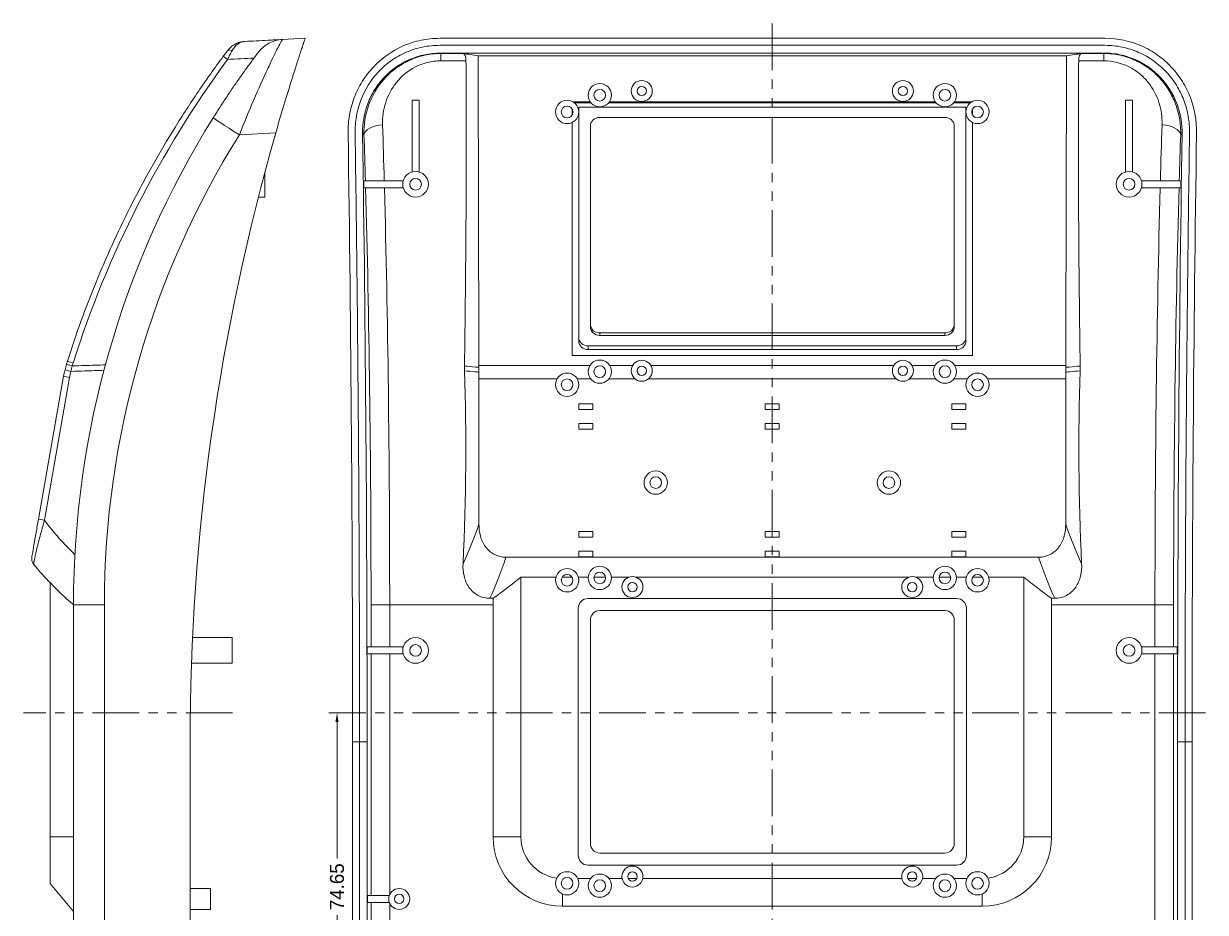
# Model space of a CAD drawing. Extents: x 51 to 693, y 99 to 478.
# Drawn here: x 50.6 to 304, y 284 to 474.6 of the extents above; entities that cross this region are included whole.
import ezdxf

# ---------------------------------------------------------------- set-up
doc = ezdxf.new("R2010")
doc.units = 0
doc.header["$MEASUREMENT"] = 0
doc.linetypes.add('PHANTOM', pattern=[2.5, 1.25, -0.25, 0.25, -0.25, 0.25, -0.25])
doc.layers.add('10', color=7, linetype='Continuous')
doc.layers.add('7', color=7, linetype='Continuous')
doc.dimstyles.get("Standard").update_dxf_attribs({"dimtxt": 0.18, "dimasz": 0.18, "dimexe": 0.18, "dimexo": 0.0625, "dimgap": 0.09, "dimtad": 0, "dimtih": 1, "dimtoh": 1, "dimdec": 4, "dimzin": 0, "dimdsep": 46, "dimtxsty": 'Standard', "dimcen": 0.09, "dimadec": 0, "dimazin": 0, "dimtfac": 1, "dimtdec": 4, "dimtofl": 0, "dimtmove": 0, "dimatfit": 3, "dimfxl": 0, "dimtolj": 1, "dimtzin": 0, "dimarcsym": 0})

# ---------------------------------------------------------------- blocks, each defined once
blk = doc.blocks.new('*D583')
at = {"color": 4, "linetype": 'Continuous', "lineweight": 9}
for p, q in [((116.14, 326.83), (117.93, 326.83)), ((117.83, 324.83), (117.83, 295.59)), ((117.83, 254.18), (117.83, 283.41)), ((139.06, 252.18), (117.73, 252.18))]:
    blk.add_line(p, q, dxfattribs=at)
for points in [[(117.49, 324.83), (118.16, 324.83), (117.83, 326.83)], [(117.49, 254.18), (118.16, 254.18), (117.83, 252.18)]]:
    blk.add_solid(points, dxfattribs=at)
at = {"layer": 'Defpoints', "color": 0, "linetype": 'Continuous', "lineweight": 9}
for p in [(116.04, 326.83), (117.83, 252.18), (139.16, 252.18)]:
    blk.add_point(p, dxfattribs=at)
at = {"color": 3, "linetype": 'Continuous', "lineweight": 9, "insert": (117.83, 289.5), "char_height": 3, "attachment_point": 5, "rotation": 90}
blk.add_mtext('\\A1;74.65', dxfattribs=at)

msp = doc.modelspace()

# ---------------------------------------------------------------- linework, layer by layer
at = {"layer": '10', "color": 7, "linetype": 'Continuous', "lineweight": 9}
for p, q in [((106.139, 471.225), (111.001, 471.48)), ((139.843, 471.48), (282.485, 471.48)), ((139.852, 469.98), (282.485, 469.98)), ((140.011, 468.316), (282.316, 468.316)), ((140.098, 468.229), (140.011, 468.316)), ((140.098, 468.229), (140.098, 466.64)), ((144.79, 468.229), (140.098, 468.229)), ((140.098, 466.64), (145.476, 466.64)), ((274.265, 467.757), (148.063, 467.757)), ((276.852, 466.64), (282.23, 466.64)), ((282.23, 468.229), (277.538, 468.229)), ((282.316, 468.316), (282.23, 468.229)), ((282.23, 466.64), (282.23, 468.229)), ((135.414, 458.224), (133.914, 458.224)), ((133.914, 442.825), (133.914, 458.224)), ((135.414, 442.825), (135.414, 458.224)), ((168.264, 455.086), (168.264, 456.273)), ((172.113, 457.85), (168.405, 457.85)), ((168.681, 457.666), (172.254, 457.666)), ((169.664, 456.748), (252.664, 456.748)), ((169.664, 455.68), (169.664, 456.748)), ((176.074, 457.666), (246.254, 457.666)), ((246.113, 457.85), (176.214, 457.85)), ((250.074, 457.666), (253.646, 457.666)), ((253.922, 457.85), (250.214, 457.85)), ((252.664, 456.748), (252.664, 455.68)), ((254.064, 456.273), (254.064, 455.086)), ((288.414, 458.224), (286.914, 458.224)), ((286.914, 442.825), (286.914, 458.224)), ((288.414, 442.825), (288.414, 458.224)), ((169.664, 406.525), (169.664, 455.68)), ((174.164, 454.501), (248.164, 454.501)), ((252.664, 455.68), (252.664, 406.525)), ((104.681, 451.176), (96.885, 450.768)), ((123.312, 451.061), (123.606, 450.768)), ((168.264, 403.469), (168.264, 453.435)), ((172.164, 409.561), (172.164, 452.703)), ((250.164, 452.703), (250.164, 409.561)), ((254.064, 453.435), (254.064, 403.469)), ((298.722, 450.768), (299.015, 451.061)), ((102.321, 442.645), (102.321, 440.18)), ((123.591, 439.43), (123.591, 440.93)), ((132.018, 440.93), (123.591, 440.93)), ((290.309, 440.93), (298.736, 440.93)), ((298.736, 440.93), (298.736, 439.43)), ((102.321, 440.18), (102.321, 437.43)), ((132.018, 439.43), (123.591, 439.43)), ((290.309, 439.43), (298.736, 439.43)), ((100.961, 437.43), (102.321, 437.43)), ((174.164, 408.333), (174.164, 407.764)), ((248.164, 408.333), (174.164, 408.333)), ((248.164, 407.764), (248.164, 408.333)), ((171.664, 405.517), (250.664, 405.517)), ((171.664, 405.517), (171.664, 404.728)), ((248.164, 407.764), (174.164, 407.764)), ((250.664, 405.517), (250.664, 404.728)), ((254.064, 403.469), (168.264, 403.469)), ((250.664, 404.728), (171.664, 404.728)), ((172.044, 401.306), (148.225, 401.306)), ((181.216, 401.306), (176.283, 401.306)), ((237.216, 401.306), (185.112, 401.306)), ((246.044, 401.306), (241.112, 401.306)), ((274.103, 401.306), (250.283, 401.306)), ((53.813, 368.349), (59.214, 398.981)), ((60.499, 398.755), (55.098, 368.122)), ((60.499, 398.755), (59.214, 398.981)), ((148.252, 398.46), (148.252, 367.235)), ((148.252, 398.46), (165.017, 398.46)), ((169.311, 398.46), (172.178, 398.46)), ((176.149, 398.46), (181.712, 398.46)), ((184.615, 398.46), (237.712, 398.46)), ((240.615, 398.46), (246.178, 398.46)), ((250.149, 398.46), (253.017, 398.46)), ((257.311, 398.46), (274.076, 398.46)), ((274.076, 367.235), (274.076, 398.46)), ((169.664, 393.08), (169.664, 391.88)), ((172.664, 393.08), (169.664, 393.08)), ((172.664, 393.08), (172.664, 391.88)), ((212.664, 393.08), (209.664, 393.08)), ((209.664, 393.08), (209.664, 391.88)), ((212.664, 393.08), (212.664, 391.88)), ((249.664, 393.08), (249.664, 391.88)), ((249.664, 393.08), (252.664, 393.08)), ((252.664, 393.08), (252.664, 391.88)), ((172.664, 391.88), (169.664, 391.88)), ((212.664, 391.88), (209.664, 391.88)), ((249.664, 391.88), (252.664, 391.88)), ((169.664, 388.88), (169.664, 387.68)), ((172.664, 388.88), (169.664, 388.88)), ((172.664, 387.68), (169.664, 387.68)), ((172.664, 388.88), (172.664, 387.68)), ((209.664, 388.88), (209.664, 387.68)), ((212.664, 388.88), (209.664, 388.88)), ((212.664, 387.68), (209.664, 387.68)), ((212.664, 388.88), (212.664, 387.68)), ((249.664, 388.88), (249.664, 387.68)), ((249.664, 388.88), (252.664, 388.88)), ((249.664, 387.68), (252.664, 387.68)), ((252.664, 388.88), (252.664, 387.68)), ((55.098, 368.122), (53.813, 368.349)), ((169.664, 365.68), (169.664, 364.48)), ((172.664, 365.68), (169.664, 365.68)), ((172.664, 365.68), (172.664, 364.48)), ((212.664, 365.68), (209.664, 365.68)), ((209.664, 365.68), (209.664, 364.48)), ((212.664, 365.68), (212.664, 364.48)), ((249.664, 365.68), (249.664, 364.48)), ((249.664, 365.68), (252.664, 365.68)), ((252.664, 365.68), (252.664, 364.48)), ((172.664, 364.48), (169.664, 364.48)), ((212.664, 364.48), (209.664, 364.48)), ((249.664, 364.48), (252.664, 364.48)), ((154.056, 360.181), (268.271, 360.181)), ((172.664, 361.48), (169.664, 361.48)), ((169.664, 361.48), (169.664, 360.28)), ((172.664, 360.28), (169.664, 360.28)), ((172.664, 361.48), (172.664, 360.28)), ((212.664, 361.48), (209.664, 361.48)), ((209.664, 361.48), (209.664, 360.28)), ((212.664, 360.28), (209.664, 360.28)), ((212.664, 361.48), (212.664, 360.28)), ((249.664, 361.48), (249.664, 360.28)), ((249.664, 361.48), (252.664, 361.48)), ((249.664, 360.28), (252.664, 360.28)), ((252.664, 361.48), (252.664, 360.28)), ((164.763, 355.928), (157.256, 355.928)), ((157.256, 355.928), (157.256, 300.18)), ((168.201, 355.928), (166.127, 355.928)), ((171.672, 355.928), (169.564, 355.928)), ((175.398, 355.928), (172.93, 355.928)), ((180.494, 355.928), (176.656, 355.928)), ((240.494, 355.928), (181.833, 355.928)), ((245.672, 355.928), (241.833, 355.928)), ((249.398, 355.928), (246.93, 355.928)), ((252.763, 355.928), (250.656, 355.928)), ((256.201, 355.928), (254.127, 355.928)), ((265.072, 355.928), (257.564, 355.928)), ((265.072, 300.18), (265.072, 355.928)), ((56.321, 354.704), (56.321, 300.18)), ((61.321, 349.975), (67.954, 349.975)), ((61.321, 281.649), (61.321, 349.975)), ((67.954, 349.975), (67.954, 281.649)), ((125.122, 349.975), (125.122, 340.93)), ((129.117, 349.975), (125.122, 349.975)), ((129.117, 349.975), (151.297, 349.975)), ((129.117, 340.93), (129.117, 349.975)), ((151.291, 351.364), (150.62, 351.364)), ((151.297, 349.975), (151.297, 300.18)), ((171.664, 351.33), (250.664, 351.33)), ((271.031, 349.975), (293.211, 349.975)), ((271.031, 300.18), (271.031, 349.975)), ((271.707, 351.364), (271.037, 351.364)), ((293.211, 349.975), (297.205, 349.975)), ((293.211, 349.975), (293.211, 340.93)), ((297.205, 340.93), (297.205, 349.975)), ((169.564, 296.23), (169.564, 349.23)), ((248.164, 348.73), (174.164, 348.73)), ((252.764, 349.23), (252.764, 296.23)), ((172.164, 346.73), (172.164, 298.73)), ((250.164, 298.73), (250.164, 346.73)), ((95.321, 342.93), (86.849, 342.93)), ((95.321, 342.93), (95.321, 340.18)), ((95.321, 340.18), (95.321, 337.43)), ((124.325, 339.43), (124.325, 340.93)), ((132.018, 340.93), (124.325, 340.93)), ((290.309, 340.93), (298.002, 340.93)), ((298.002, 340.93), (298.002, 339.43)), ((86.621, 337.43), (95.321, 337.43)), ((132.018, 339.43), (124.325, 339.43)), ((125.122, 339.43), (125.122, 287.63)), ((129.117, 287.814), (129.117, 339.43)), ((290.309, 339.43), (298.002, 339.43)), ((293.211, 339.43), (293.211, 281.649)), ((297.205, 281.649), (297.205, 339.43)), ((86.321, 320.554), (86.321, 209.49)), ((121.164, 320.554), (122.664, 320.554)), ((121.164, 320.554), (121.164, 209.49)), ((122.664, 320.554), (122.664, 209.49)), ((122.665, 320.554), (124.273, 320.554)), ((124.273, 209.585), (124.273, 320.554)), ((298.055, 320.554), (299.663, 320.554)), ((298.055, 320.554), (298.055, 209.585)), ((299.664, 320.554), (301.164, 320.554)), ((299.664, 209.49), (299.664, 320.554)), ((301.164, 209.49), (301.164, 320.554)), ((56.321, 300.18), (61.321, 300.18)), ((56.321, 290.18), (56.321, 300.18)), ((157.256, 300.18), (151.297, 300.18)), ((271.031, 300.18), (265.072, 300.18)), ((174.164, 296.73), (248.164, 296.73)), ((250.664, 294.13), (171.664, 294.13)), ((61.321, 284.221), (56.321, 290.18)), ((90.721, 289.13), (86.321, 289.13)), ((90.721, 289.13), (90.721, 286.88)), ((169.436, 291.272), (172.196, 291.272)), ((176.132, 291.272), (178.951, 291.272)), ((180.251, 291.272), (182.077, 291.272)), ((183.376, 291.272), (238.951, 291.272)), ((240.251, 291.272), (242.077, 291.272)), ((243.376, 291.272), (246.196, 291.272)), ((250.132, 291.272), (252.891, 291.272)), ((90.721, 286.88), (90.721, 284.63)), ((124.377, 286.13), (124.377, 287.63)), ((129.042, 287.63), (124.377, 287.63)), ((166.164, 285.313), (166.164, 287.938)), ((256.164, 287.938), (256.164, 285.313)), ((86.321, 284.63), (90.721, 284.63)), ((129.042, 286.13), (124.377, 286.13)), ((125.122, 286.13), (125.122, 281.649)), ((129.117, 281.649), (129.117, 285.946)), ((166.164, 285.313), (256.164, 285.313))]:
    msp.add_line(p, q, dxfattribs=at)
at = {"layer": '10', "color": 7, "linetype": 'Continuous', "lineweight": 9, "extrusion": (1.22461e-16, 0, -1)}
for centre, radius in [((-174.164, 459.28), 2.5), ((-248.164, 459.28), 2.5), ((-174.164, 459.28), 1.25), ((-248.164, 459.28), 1.25), ((-167.164, 455.68), 2.5), ((-167.164, 455.68), 1.25), ((-255.164, 455.68), 2.5), ((-255.164, 455.68), 1.25), ((-134.664, 440.18), 2.75), ((-134.664, 440.18), 1.25), ((-174.164, 399.98), 2.5), ((-174.164, 399.98), 1.25), ((-248.164, 399.98), 2.5), ((-248.164, 399.98), 1.25), ((-167.164, 397.18), 2.5), ((-167.164, 397.18), 1.25), ((-255.164, 397.18), 2.5), ((-255.164, 397.18), 1.25), ((-174.164, 355.73), 2.5), ((-255.164, 355.23), 2.5), ((-174.164, 355.73), 1.25), ((-255.164, 355.23), 1.25), ((-134.664, 340.18), 2.75), ((-134.664, 340.18), 1.25), ((-248.164, 289.73), 2.5), ((-131.164, 286.88), 2.25), ((-248.164, 289.73), 1.25), ((-131.164, 286.88), 1)]:
    msp.add_circle(centre, radius, dxfattribs=at)
at = {"layer": '10', "color": 7, "linetype": 'Continuous', "lineweight": 9}
for centre, radius in [((183.164, 460.18), 2.25), ((183.164, 460.18), 1), ((287.664, 440.18), 2.75), ((287.664, 440.18), 1.25), ((239.164, 400.18), 2.25), ((239.164, 400.18), 1), ((236.164, 376.18), 2.5), ((236.164, 376.18), 1.25), ((167.164, 355.23), 2.5), ((248.164, 355.73), 2.5), ((167.164, 355.23), 1.25), ((241.164, 353.78), 2.25), ((241.164, 353.78), 1), ((248.164, 355.73), 1.25), ((287.664, 340.18), 2.75), ((287.664, 340.18), 1.25), ((181.164, 291.68), 2.25), ((174.164, 289.73), 2.5), ((181.164, 291.68), 1), ((255.164, 290.23), 2.5), ((255.164, 290.23), 1.25), ((174.164, 289.73), 1.25)]:
    msp.add_circle(centre, radius, dxfattribs=at)
at = {"layer": '10', "color": 7, "linetype": 'Continuous', "lineweight": 9, "extrusion": (0, 0, -1)}
for centre, radius in [((-239.164, 460.18), 2.25), ((-239.164, 460.18), 1), ((-183.164, 400.18), 2.25), ((-183.164, 400.18), 1), ((-186.164, 376.18), 2.5), ((-186.164, 376.18), 1.25), ((-181.164, 353.78), 2.25), ((-181.164, 353.78), 1), ((-241.164, 291.68), 2.25), ((-167.164, 290.23), 2.5), ((-167.164, 290.23), 1.25), ((-241.164, 291.68), 1)]:
    msp.add_circle(centre, radius, dxfattribs=at)
at = {"layer": '10', "color": 7, "linetype": 'Continuous', "lineweight": 9}
for centre, radius, start, end in [((106.505, 464.235), 7, 93, 143.0417), ((258.363, 349.975), 197.043, 147.96956, 180), ((560.139, 320.554), 473.818, 163.99748, 180), ((257.997, 349.975), 190.043, 147.96956, 180), ((105.773, 406.199), 63.386, 216.92126, 225.84027), ((109.193, 405.596), 73.386, 219.80575, 228.26574), ((171.664, 349.23), 2.1, 90, 180), ((250.664, 349.23), 2.1, 0, 90), ((174.164, 346.73), 2, 90, 180), ((248.164, 346.73), 2, 0, 90), ((166.164, 300.18), 14.867, 180, 270), ((256.164, 300.18), 14.867, 270, 0), ((174.164, 298.73), 2, 180, 270), ((248.164, 298.73), 2, 270, 0), ((171.664, 296.23), 2.1, 180, 270), ((250.664, 296.23), 2.1, 270, 0)]:
    msp.add_arc(centre, radius, start, end, dxfattribs=at)
at = {"layer": '10', "color": 7, "linetype": 'Continuous', "lineweight": 9, "extrusion": (1.22461e-16, 0, -1)}
msp.add_arc((-54.353, 359.896), 2, 320.19425, 10, dxfattribs=at)
at = {"layer": '10', "color": 7, "linetype": 'Continuous', "lineweight": 9, "extrusion": (0, 0, -1)}
for centre, start, end in [((-166.164, 300.18), 277.94533, 0), ((-256.164, 300.18), 180, 262.05467)]:
    msp.add_arc(centre, 8.908, start, end, dxfattribs=at)
at = {"layer": '10', "color": 7, "linetype": 'Continuous', "lineweight": 9}
for centre, major_axis, ratio, start_param, end_param in [((95.924, 467.609), (1.6, -1.2), 0.4100385, 2.2293098, 3.1415927), ((95.055, 466.443), (1.608, -1.19), 0.0021923, 3.1415927, 4.274463), ((97.252, 450.768), (-5.934, 3.713), 0.0277848, 0, 1.5264131), ((174.164, 452.703), (2, 0), 0.898794, 1.5707963, 3.1415927), ((248.164, 452.703), (2, 0), 0.898794, 0, 1.5707963), ((127.6, 450.768), (-3.998, -0.131), 0.5301651, 4.6950083, 6.2214214), ((294.727, 450.768), (3.998, -0.131), 0.5301651, 0.0617639, 1.588177), ((174.164, 409.561), (2, 0), 0.898794, 3.1415927, 4.712389), ((248.164, 409.561), (2, 0), 0.898794, 4.712389, 6.2831853), ((171.664, 407.314), (2, 0), 0.898794, 3.1415927, 4.712389), ((171.664, 406.525), (-2, 0), 0.898794, 0, 1.5707963), ((250.664, 407.314), (2, 0), 0.898794, 4.712389, 6.2831853), ((250.664, 406.525), (-2, 0), 0.898794, 1.5707963, 3.1415927), ((83.834, 394.64), (-25, 0), 1, 6.0515998, 6.1086524), ((61.448, 399.919), (1.947, -0.459), 0.0211132, 3.1415927, 4.358305), ((61.731, 400.999), (1.922, -0.553), 0.0087237, 1.9371751, 3.1415927), ((61.915, 401.609), (1.906, -0.606), 0.0007993, 3.1415927, 4.3455662), ((83.15, 394.761), (-23, 0), 1, 6.0515998, 6.1086524)]:
    msp.add_ellipse(centre, major_axis=major_axis, ratio=ratio, start_param=start_param, end_param=end_param, dxfattribs=at)
at = {"layer": '10', "color": 7, "linetype": 'Continuous', "lineweight": 9, "extrusion": (1.22461e-16, 2.18953e-47, -1)}
for centre, major_axis, ratio, start_param, end_param in [((96.332, 320.554), (0, 473.818), 0.0524078, 1.2914997, 1.5707963), ((303.171, 349.975), (0, 194.043), 0.0513274, 5.2002493, 5.2714257), ((322.887, 320.554), (0, 473.818), 0.0524078, 4.712389, 4.9914336)]:
    msp.add_ellipse(centre, major_axis=major_axis, ratio=ratio, start_param=start_param, end_param=end_param, dxfattribs=at)
at = {"layer": '10', "color": 7, "linetype": 'Continuous', "lineweight": 9, "extrusion": (1.22461e-16, 0, -1)}
for centre, major_axis, ratio, start_param, end_param in [((99.441, 320.554), (0, 473.818), 0.0524078, 1.2917517, 1.5707963), ((325.996, 320.554), (0, 473.818), 0.0524078, 4.712389, 4.9916856), ((115.162, 349.975), (0, 190.043), 0.0524078, 1.0117596, 1.0717335), ((307.165, 349.975), (0, 190.043), 0.0524078, 5.2114518, 5.2714257), ((119.157, 349.975), (0, 194.043), 0.0513274, 1.0916671, 1.5707963), ((303.171, 349.975), (0, 194.043), 0.0513274, 4.712389, 5.1915182), ((307.165, 349.975), (0, 190.043), 0.0524078, 4.712389, 5.2024842), ((174.164, 409.254), (-2, 0), 0.4604229, 4.712389, 4.9741884), ((248.164, 409.254), (-2, 0), 0.4604229, 4.4505896, 4.712389), ((248.164, 410.494), (-1.206, 1.883), 0.8470451, 2.4800121, 3.5272096), ((248.164, 409.254), (1.696, 1.696), 0.6248694, 0.5585054, 0.8203047), ((73.577, 349.975), (14.378, 193.973), 0.3629918, 1.2823217, 1.4984437), ((140.104, 394.64), (1.63, 21.992), 0.3629918, 1.3033743, 1.3693636), ((289.867, 406.018), (-4.697, 63.363), 0.3629918, 3.8986521, 4.0808845), ((139.024, 405.596), (4.566, 70.37), 0.3272201, 2.2508856, 2.4291835), ((97.82, 405.596), (-83.882, 0), 0.8390996, 3.9249416, 4.0212095), ((324.507, 405.596), (-83.882, 0), 0.8390996, 5.4035685, 5.4998363), ((-79.958, 349.975), (231.255, 0), 0.8390934, 6.2760249, 6.2831854)]:
    msp.add_ellipse(centre, major_axis=major_axis, ratio=ratio, start_param=start_param, end_param=end_param, dxfattribs=at)
at = {"layer": '10', "color": 7, "linetype": 'Continuous', "lineweight": 9, "extrusion": (1.22461e-16, 4.37906e-47, -1)}
msp.add_ellipse((119.157, 349.975), major_axis=(0, 194.043), ratio=0.0513274, start_param=1.0117596, end_param=1.082936, dxfattribs=at)
at = {"layer": '10', "color": 7, "linetype": 'Continuous', "lineweight": 9, "extrusion": (1.22461e-16, -2.18953e-47, -1)}
msp.add_ellipse((115.162, 349.975), major_axis=(0, 190.043), ratio=0.0524078, start_param=1.0807011, end_param=1.5707963, dxfattribs=at)
at = {"layer": '10', "color": 7, "linetype": 'Continuous', "lineweight": 9, "extrusion": (1.22461e-16, 1.2326e-32, -1)}
msp.add_ellipse((174.164, 409.254), major_axis=(-1.696, 1.696), ratio=0.6248694, start_param=5.4628806, end_param=5.7246799, dxfattribs=at)
at = {"layer": '10', "color": 7, "linetype": 'Continuous', "lineweight": 9, "extrusion": (1.22461e-16, -1.2326e-32, -1)}
msp.add_ellipse((174.164, 410.494), major_axis=(1.206, 1.883), ratio=0.8470451, start_param=2.7559757, end_param=3.8031732, dxfattribs=at)
at = {"layer": '10', "color": 7, "linetype": 'Continuous', "lineweight": 9, "extrusion": (1.22461e-16, -3.08149e-33, -1)}
msp.add_ellipse((282.223, 394.64), major_axis=(-1.63, 21.992), ratio=0.3629918, start_param=4.9138217, end_param=4.979811, dxfattribs=at)
at = {"layer": '10', "color": 7, "linetype": 'Continuous', "lineweight": 9, "extrusion": (1.22461e-16, -1.54074e-33, -1)}
for centre, major_axis, start_param, end_param in [((348.75, 349.975), (-14.378, 193.973), 4.7847416, 5.0008636), ((132.46, 406.018), (4.697, 63.363), 2.2023008, 2.3845332)]:
    msp.add_ellipse(centre, major_axis=major_axis, ratio=0.3629918, start_param=start_param, end_param=end_param, dxfattribs=at)
at = {"layer": '10', "color": 7, "linetype": 'Continuous', "lineweight": 9, "extrusion": (1.22461e-16, 1.54074e-33, -1)}
msp.add_ellipse((283.303, 405.596), major_axis=(-4.566, 70.37), ratio=0.3272201, start_param=3.8540018, end_param=4.0322997, dxfattribs=at)
at = {"layer": '10', "color": 7, "linetype": 'Continuous', "lineweight": 9, "extrusion": (1.22461e-16, 2.93874e-39, -1)}
msp.add_ellipse((502.285, 349.975), major_axis=(-231.255, 0), ratio=0.8390934, start_param=6.2831852, end_param=6.2903457, dxfattribs=at)
at = {"layer": '10', "color": 7, "linetype": 'Continuous', "lineweight": 9}
for points, knots in [([(111.001, 471.482), (111, 471.478), (110.989, 471.445), (110.943, 471.308), (110.909, 471.206), (110.817, 470.934), (110.761, 470.764), (110.676, 470.509), (110.658, 470.456), (110.621, 470.345), (110.602, 470.288), (110.543, 470.111), (110.501, 469.986), (110.369, 469.587), (110.271, 469.292), (110.057, 468.643), (109.941, 468.29), (109.753, 467.716), (109.688, 467.517), (109.555, 467.108), (109.487, 466.897), (109.277, 466.25), (109.131, 465.797), (108.826, 464.848), (108.668, 464.352), (108.422, 463.576), (108.338, 463.312), (108.168, 462.773), (108.082, 462.501), (107.65, 461.121), (107.293, 459.966), (106.834, 458.461), (106.741, 458.157), (106.555, 457.542), (106.461, 457.231), (106.179, 456.292), (105.991, 455.662), (105.428, 453.76), (105.054, 452.476), (104.681, 451.176)], [0, 0, 0, 0, 0.0625, 0.0625, 0.125, 0.125, 0.1875, 0.1875, 0.203125, 0.203125, 0.21875, 0.21875, 0.25, 0.25, 0.3125, 0.3125, 0.375, 0.375, 0.40625, 0.40625, 0.4375, 0.4375, 0.5, 0.5, 0.5625, 0.5625, 0.59375, 0.59375, 0.625, 0.625, 0.75, 0.75, 0.78125, 0.78125, 0.8125, 0.8125, 0.875, 0.875, 1, 1, 1, 1]), ([(139.843, 471.48), (138.488, 471.48), (137.158, 471.341), (134.547, 470.798), (133.252, 470.385), (129.601, 468.79), (127.402, 467.221), (124.73, 464.373), (123.929, 463.328), (122.557, 461.121), (121.988, 459.966), (121.072, 457.557), (120.727, 456.296), (120.284, 453.76), (120.182, 452.476), (120.202, 451.176)], [0, 0, 0, 0, 0.125, 0.125, 0.25, 0.25, 0.5, 0.5, 0.625, 0.625, 0.75, 0.75, 0.875, 0.875, 1, 1, 1, 1]), ([(302.126, 451.176), (302.165, 453.779), (301.722, 456.326), (300.342, 459.962), (299.772, 461.116), (298.412, 463.309), (297.61, 464.358), (295.822, 466.267), (294.84, 467.126), (292.697, 468.648), (291.522, 469.314), (287.877, 470.91), (285.198, 471.48), (282.485, 471.48)], [0, 0, 0, 0, 0.25, 0.25, 0.375, 0.375, 0.5, 0.5, 0.625, 0.625, 0.75, 0.75, 1, 1, 1, 1]), ([(93.447, 467.633), (93.597, 467.836), (93.746, 468.036), (93.966, 468.331), (94.039, 468.429), (94.183, 468.622), (94.255, 468.717), (94.324, 468.81)], [0, 0, 0, 0, 0.5, 0.5, 0.75, 0.75, 1, 1, 1, 1]), ([(98.062, 470.802), (97.702, 470.783), (97.344, 470.725), (96.648, 470.534), (96.312, 470.401), (95.828, 470.145), (95.671, 470.051), (95.368, 469.846), (95.223, 469.736), (94.945, 469.499), (94.812, 469.373), (94.558, 469.104), (94.437, 468.961), (94.324, 468.81)], [0, 0, 0, 0, 0.25, 0.25, 0.5, 0.5, 0.625, 0.625, 0.75, 0.75, 0.875, 0.875, 1, 1, 1, 1]), ([(94.371, 466.945), (94.531, 467.287), (94.691, 467.619), (94.933, 468.1), (95.013, 468.258), (95.175, 468.567), (95.255, 468.718), (95.334, 468.863)], [0, 0, 0, 0, 0.5, 0.5, 0.75, 0.75, 1, 1, 1, 1]), ([(106.139, 471.225), (106.114, 471.224), (106.018, 471.075), (105.693, 470.494), (105.462, 470.058), (104.893, 468.943), (104.55, 468.254), (103.785, 466.682), (103.363, 465.797), (101.998, 462.874), (101.004, 460.666), (98.931, 455.843), (97.902, 453.348), (96.885, 450.768)], [0, 0, 0, 0, 0.125, 0.125, 0.25, 0.25, 0.375, 0.375, 0.5, 0.5, 0.75, 0.75, 1, 1, 1, 1]), ([(98.062, 470.802), (99.7, 470.888), (101.339, 470.974), (102.978, 471.06), (104.031, 471.115), (105.085, 471.17), (106.139, 471.225)], [0, 0, 0, 0, 0.608624, 0.608624, 0.608624, 1, 1, 1, 1]), ([(101.768, 469.38), (101.738, 469.355), (101.59, 469.226), (101.373, 468.998), (101.16, 468.759), (101.061, 468.635), (101.034, 468.602)], [0, 0, 0, 0, 0.1100188, 0.5491542, 0.8785406, 1, 1, 1, 1]), ([(139.852, 469.98), (138.602, 469.965), (137.369, 469.853), (134.956, 469.351), (133.759, 468.969), (131.507, 467.985), (130.446, 467.385), (128.45, 465.971), (127.526, 465.162), (125.056, 462.526), (123.769, 460.437), (122.503, 457.097), (122.184, 455.93), (121.776, 453.581), (121.691, 452.391), (121.701, 451.19)], [0, 0, 0, 0, 0.125, 0.125, 0.25, 0.25, 0.375, 0.375, 0.5, 0.5, 0.75, 0.75, 0.875, 0.875, 1, 1, 1, 1]), ([(300.626, 451.191), (300.631, 452.392), (300.551, 453.58), (300.146, 455.915), (299.833, 457.071), (298.984, 459.318), (298.458, 460.387), (297.203, 462.414), (296.466, 463.383), (294.81, 465.156), (293.901, 465.951), (291.922, 467.36), (290.837, 467.977), (288.585, 468.964), (287.415, 469.339), (284.984, 469.85), (283.729, 469.972), (282.475, 469.98)], [0, 0, 0, 0, 0.125, 0.125, 0.25, 0.25, 0.375, 0.375, 0.5, 0.5, 0.625, 0.625, 0.75, 0.75, 0.875, 0.875, 1, 1, 1, 1]), ([(60.009, 402.215), (61.874, 408.08), (63.976, 413.857), (66.901, 420.968), (67.5, 422.385), (68.729, 425.206), (69.357, 426.609), (71.285, 430.798), (72.627, 433.563), (74.726, 437.67), (75.44, 439.032), (76.897, 441.742), (77.639, 443.09), (79.906, 447.107), (81.471, 449.753), (83.9, 453.672), (84.723, 454.97), (86.397, 457.55), (87.247, 458.832), (89.838, 462.652), (91.617, 465.161), (93.447, 467.633)], [0, 0, 0, 0, 0.25, 0.25, 0.3125, 0.3125, 0.375, 0.375, 0.5, 0.5, 0.5625, 0.5625, 0.625, 0.625, 0.75, 0.75, 0.8125, 0.8125, 0.875, 0.875, 1, 1, 1, 1]), ([(91.317, 454.48), (91.836, 455.31), (92.356, 456.127), (93.399, 457.741), (93.922, 458.537), (94.577, 459.519), (94.708, 459.714), (94.969, 460.103), (95.099, 460.296), (95.487, 460.868), (95.743, 461.242), (96.499, 462.342), (96.99, 463.046), (97.583, 463.884), (97.7, 464.05), (97.932, 464.376), (98.046, 464.536), (98.382, 465.004), (98.597, 465.303), (99.009, 465.872), (99.206, 466.142), (99.484, 466.522), (99.574, 466.645), (99.746, 466.878), (99.828, 466.99), (100.064, 467.308), (100.205, 467.499), (100.392, 467.75), (100.45, 467.828), (100.558, 467.971), (100.606, 468.036), (100.736, 468.209), (100.801, 468.296), (100.889, 468.413), (100.915, 468.447), (100.91, 468.442)], [0, 0, 0, 0, 0.125, 0.125, 0.25, 0.25, 0.28125, 0.28125, 0.3125, 0.3125, 0.375, 0.375, 0.5, 0.5, 0.53125, 0.53125, 0.5625, 0.5625, 0.625, 0.625, 0.6875, 0.6875, 0.71875, 0.71875, 0.75, 0.75, 0.8125, 0.8125, 0.84375, 0.84375, 0.875, 0.875, 0.9375, 0.9375, 1, 1, 1, 1]), ([(123.312, 451.061), (123.279, 453.273), (123.656, 455.438), (124.829, 458.529), (125.314, 459.51), (126.471, 461.374), (127.153, 462.266), (128.675, 463.888), (129.51, 464.618), (131.332, 465.911), (132.331, 466.478), (135.429, 467.833), (137.706, 468.316), (140.011, 468.316)], [0, 0, 0, 0, 0.25, 0.25, 0.375, 0.375, 0.5, 0.5, 0.625, 0.625, 0.75, 0.75, 1, 1, 1, 1]), ([(140.098, 468.229), (138.893, 468.229), (137.715, 468.097), (135.407, 467.585), (134.282, 467.2), (132.187, 466.224), (131.194, 465.622), (129.393, 464.26), (128.576, 463.495), (126.382, 460.993), (125.309, 459.113), (123.88, 455.042), (123.552, 452.939), (123.606, 450.768)], [0, 0, 0, 0, 0.125, 0.125, 0.25, 0.25, 0.375, 0.375, 0.5, 0.5, 0.75, 0.75, 1, 1, 1, 1]), ([(127.6, 452.889), (127.548, 454.533), (127.765, 456.13), (128.752, 459.237), (129.51, 460.701), (131.629, 463.341), (132.998, 464.504), (135.438, 465.745), (136.326, 466.078), (138.173, 466.525), (139.122, 466.64), (140.098, 466.64)], [0, 0, 0, 0, 0.25, 0.25, 0.5, 0.5, 0.75, 0.75, 0.875, 0.875, 1, 1, 1, 1]), ([(145.476, 466.64), (145.517, 461.749), (145.537, 456.696), (145.541, 450.18), (145.54, 448.866), (145.537, 446.222), (145.535, 444.891), (145.524, 440.874), (145.513, 438.163), (145.492, 434.046), (145.483, 432.665), (145.465, 429.887), (145.455, 428.49), (145.423, 424.283), (145.397, 421.454), (145.312, 412.893), (145.242, 407.088), (145.158, 401.185)], [0, 0, 0, 0, 0.25, 0.25, 0.3125, 0.3125, 0.375, 0.375, 0.5, 0.5, 0.5625, 0.5625, 0.625, 0.625, 0.75, 0.75, 1, 1, 1, 1]), ([(148.063, 467.757), (148.084, 462.755), (148.103, 457.602), (148.124, 450.972), (148.128, 449.636), (148.135, 446.949), (148.139, 445.598), (148.15, 441.519), (148.157, 438.767), (148.167, 434.592), (148.17, 433.192), (148.176, 430.376), (148.179, 428.962), (148.188, 424.701), (148.194, 421.836), (148.209, 413.165), (148.217, 407.285), (148.225, 401.306)], [0, 0, 0, 0, 0.25, 0.25, 0.3125, 0.3125, 0.375, 0.375, 0.5, 0.5, 0.5625, 0.5625, 0.625, 0.625, 0.75, 0.75, 1, 1, 1, 1]), ([(274.103, 401.306), (274.11, 407.285), (274.119, 413.172), (274.131, 420.414), (274.134, 421.857), (274.14, 424.727), (274.142, 426.155), (274.151, 430.418), (274.157, 433.23), (274.167, 437.405), (274.171, 438.79), (274.178, 441.544), (274.181, 442.912), (274.192, 446.989), (274.2, 449.67), (274.225, 457.607), (274.243, 462.755), (274.265, 467.757)], [0, 0, 0, 0, 0.25, 0.25, 0.3125, 0.3125, 0.375, 0.375, 0.5, 0.5, 0.5625, 0.5625, 0.625, 0.625, 0.75, 0.75, 1, 1, 1, 1]), ([(276.852, 466.64), (276.81, 461.749), (276.79, 456.696), (276.787, 450.18), (276.787, 448.866), (276.79, 446.222), (276.793, 444.891), (276.803, 440.874), (276.814, 438.163), (276.836, 434.046), (276.844, 432.665), (276.862, 429.887), (276.872, 428.49), (276.905, 424.283), (276.93, 421.454), (277.016, 412.893), (277.086, 407.088), (277.169, 401.185)], [0, 0, 0, 0, 0.25, 0.25, 0.3125, 0.3125, 0.375, 0.375, 0.5, 0.5, 0.5625, 0.5625, 0.625, 0.625, 0.75, 0.75, 1, 1, 1, 1]), ([(298.722, 450.768), (298.775, 452.94), (298.447, 455.039), (297.381, 458.082), (296.927, 459.074), (295.845, 460.94), (295.215, 461.826), (293.754, 463.493), (292.926, 464.267), (291.128, 465.625), (290.152, 466.218), (288.036, 467.204), (286.933, 467.58), (284.638, 468.093), (283.435, 468.229), (282.23, 468.229)], [0, 0, 0, 0, 0.25, 0.25, 0.375, 0.375, 0.5, 0.5, 0.625, 0.625, 0.75, 0.75, 0.875, 0.875, 1, 1, 1, 1]), ([(282.23, 466.64), (284.186, 466.64), (286.083, 466.159), (288.547, 464.9), (289.288, 464.405), (290.638, 463.287), (291.245, 462.662), (292.816, 460.699), (293.579, 459.229), (294.562, 456.13), (294.78, 454.534), (294.727, 452.889)], [0, 0, 0, 0, 0.25, 0.25, 0.375, 0.375, 0.5, 0.5, 0.75, 0.75, 1, 1, 1, 1]), ([(282.316, 468.316), (283.467, 468.316), (284.597, 468.198), (286.816, 467.737), (287.916, 467.386), (291.02, 466.032), (292.89, 464.699), (295.921, 461.472), (297.107, 459.556), (298.275, 456.485), (298.569, 455.413), (298.945, 453.257), (299.032, 452.166), (299.015, 451.061)], [0, 0, 0, 0, 0.125, 0.125, 0.25, 0.25, 0.5, 0.5, 0.75, 0.75, 0.875, 0.875, 1, 1, 1, 1]), ([(121.701, 451.199), (121.861, 440.586), (122.001, 429.881), (122.241, 408.282), (122.342, 397.415), (122.462, 381.015), (122.498, 375.54), (122.558, 364.579), (122.583, 359.092), (122.643, 342.61), (122.664, 331.596), (122.664, 320.554)], [0, 0, 0, 0, 0.25, 0.25, 0.5, 0.5, 0.625, 0.625, 0.75, 0.75, 1, 1, 1, 1]), ([(299.664, 320.554), (299.664, 331.595), (299.684, 342.622), (299.765, 364.65), (299.825, 375.623), (299.946, 392.022), (299.991, 397.469), (300.092, 408.322), (300.147, 413.728), (300.327, 429.887), (300.467, 440.579), (300.626, 451.191)], [0, 0, 0, 0, 0.25, 0.25, 0.5, 0.5, 0.625, 0.625, 0.75, 0.75, 1, 1, 1, 1]), ([(61.047, 401.213), (61.949, 401.242), (62.851, 401.271), (63.753, 401.3), (65.222, 401.347), (66.691, 401.394), (68.161, 401.441)], [0, 0, 0, 0, 0.3804222, 0.3804222, 0.3804222, 1, 1, 1, 1]), ([(148.224, 400.914), (147.978, 400.936), (147.733, 400.958), (147.487, 400.979), (146.711, 401.048), (145.935, 401.116), (145.158, 401.185)], [0, 0, 0, 0, 0.2403289, 0.2403289, 0.2403289, 1, 1, 1, 1]), ([(277.169, 401.185), (276.393, 401.116), (275.617, 401.048), (274.84, 400.979), (274.595, 400.958), (274.349, 400.936), (274.104, 400.914)], [0, 0, 0, 0, 0.7596711, 0.7596711, 0.7596711, 1, 1, 1, 1]), ([(67.848, 400.269), (66.483, 400.225), (65.118, 400.181), (63.753, 400.137), (62.757, 400.104), (61.76, 400.072), (60.764, 400.04)], [0, 0, 0, 0, 0.5780469, 0.5780469, 0.5780469, 1, 1, 1, 1]), ([(145.168, 400.155), (145.911, 400.088), (146.653, 400.022), (147.396, 399.956), (147.675, 399.931), (147.955, 399.906), (148.234, 399.881)], [0, 0, 0, 0, 0.7265598, 0.7265598, 0.7265598, 1, 1, 1, 1]), ([(274.093, 399.881), (274.373, 399.906), (274.652, 399.931), (274.932, 399.956), (275.674, 400.022), (276.417, 400.088), (277.159, 400.155)], [0, 0, 0, 0, 0.2734402, 0.2734402, 0.2734402, 1, 1, 1, 1]), ([(52.383, 360.241), (52.384, 360.245), (52.424, 360.474), (52.583, 361.376), (52.701, 362.047), (52.982, 363.636), (53.139, 364.528), (53.471, 366.414), (53.641, 367.375), (53.813, 368.349)], [0, 0, 0, 0, 0.25, 0.25, 0.5, 0.5, 0.75, 0.75, 1, 1, 1, 1]), ([(55.098, 368.122), (54.771, 366.968), (54.459, 365.832), (53.876, 363.628), (53.614, 362.594), (53.178, 360.775), (53.01, 360.012), (52.811, 358.955), (52.78, 358.659), (52.816, 358.615)], [0, 0, 0, 0, 0.25, 0.25, 0.5, 0.5, 0.75, 0.75, 1, 1, 1, 1]), ([(154.056, 360.181), (153.189, 360.181), (152.33, 360.381), (150.813, 361.162), (150.156, 361.744), (149.147, 363.124), (148.798, 363.901), (148.348, 365.546), (148.252, 366.385), (148.252, 367.235)], [0, 0, 0, 0, 0.25, 0.25, 0.5, 0.5, 0.75, 0.75, 1, 1, 1, 1]), ([(274.076, 367.235), (274.076, 366.385), (273.98, 365.552), (273.539, 363.93), (273.186, 363.135), (272.184, 361.756), (271.537, 361.176), (269.997, 360.379), (269.142, 360.181), (268.271, 360.181)], [0, 0, 0, 0, 0.25, 0.25, 0.5, 0.5, 0.75, 0.75, 1, 1, 1, 1]), ([(144.843, 358.792), (144.8, 357.905), (144.865, 357.033), (145.264, 355.326), (145.605, 354.486), (146.61, 353.025), (147.271, 352.41), (148.848, 351.57), (149.733, 351.364), (150.62, 351.364)], [0, 0, 0, 0, 0.25, 0.25, 0.5, 0.5, 0.75, 0.75, 1, 1, 1, 1]), ([(271.707, 351.364), (272.589, 351.364), (273.475, 351.57), (275.036, 352.396), (275.708, 353.016), (276.714, 354.471), (277.057, 355.306), (277.46, 357.014), (277.527, 357.905), (277.485, 358.792)], [0, 0, 0, 0, 0.25, 0.25, 0.5, 0.5, 0.75, 0.75, 1, 1, 1, 1])]:
    msp.add_open_spline(points, degree=3, knots=knots, dxfattribs=at)
for points in [[(98.062, 470.802), (97.001, 470.746), (95.986, 470.058), (95.334, 468.863)], [(94.371, 466.945), (79.866, 447.236), (68.625, 425.164), (61.231, 401.825)], [(100.011, 467.236), (98.131, 467.139), (96.251, 467.042), (94.371, 466.945)], [(145.476, 466.64), (145.468, 467.601), (145.199, 468.17), (144.79, 468.229)], [(144.79, 468.229), (145.881, 468.072), (146.972, 467.915), (148.063, 467.757)], [(274.265, 467.757), (275.356, 467.915), (276.447, 468.072), (277.538, 468.229)], [(277.538, 468.229), (277.128, 468.17), (276.86, 467.602), (276.852, 466.64)], [(59.501, 400.378), (59.594, 400.772), (59.697, 401.163), (59.809, 401.552)], [(59.809, 401.552), (59.872, 401.774), (59.939, 401.995), (60.009, 402.215)], [(61.047, 401.213), (60.943, 400.824), (60.849, 400.433), (60.764, 400.04)], [(61.231, 401.825), (61.167, 401.622), (61.105, 401.418), (61.047, 401.213)], [(145.158, 401.185), (145.154, 400.842), (145.157, 400.498), (145.168, 400.155)], [(148.234, 399.881), (148.225, 400.228), (148.222, 400.572), (148.224, 400.914)], [(148.225, 401.306), (148.225, 401.176), (148.225, 401.045), (148.224, 400.914)], [(274.093, 399.881), (274.102, 400.228), (274.105, 400.572), (274.104, 400.914)], [(274.104, 400.914), (274.103, 401.045), (274.103, 401.176), (274.103, 401.306)], [(277.159, 400.155), (277.171, 400.498), (277.174, 400.842), (277.169, 401.185)], [(60.342, 350.833), (60.503, 350.689), (60.827, 350.409), (61.155, 350.144), (61.321, 350.015)]]:
    msp.add_open_spline(points, degree=3, dxfattribs=at)
at = {"layer": '7', "color": 1, "linetype": 'PHANTOM', "lineweight": 9, "ltscale": 8}
for p, q in [((211.164, 474.631), (211.164, 179.294)), ((95.401, 326.83), (50.631, 326.83)), ((304.015, 326.83), (116.039, 326.83))]:
    msp.add_line(p, q, dxfattribs=at)

# ---------------------------------------------------------------- dimensions: what is measured, and where the dimension line sits
at = {"linetype": 'Continuous', "lineweight": 9}
dim = msp.add_linear_dim(base=(117.826, 252.18), p1=(116.039, 326.83), p2=(139.164, 252.18), angle=90, dimstyle='Standard', override={"dimtxt": 3, "dimasz": 2, "dimexe": 0.1, "dimexo": 0.1, "dimtih": 0, "dimtoh": 0, "dimdec": 2, "dimdsep": 0, "dimcen": 0, "dimclrd": 4, "dimclre": 4, "dimclrt": 3, "dimadec": 1, "dimtdec": 2, "dimlwd": 9, "dimlwe": 9}, dxfattribs=at)
dim.commit()
dim.dimension.update_dxf_attribs({"geometry": '*D583', "text_midpoint": (117.826, 289.505)})

doc.saveas('drawing.dxf')
